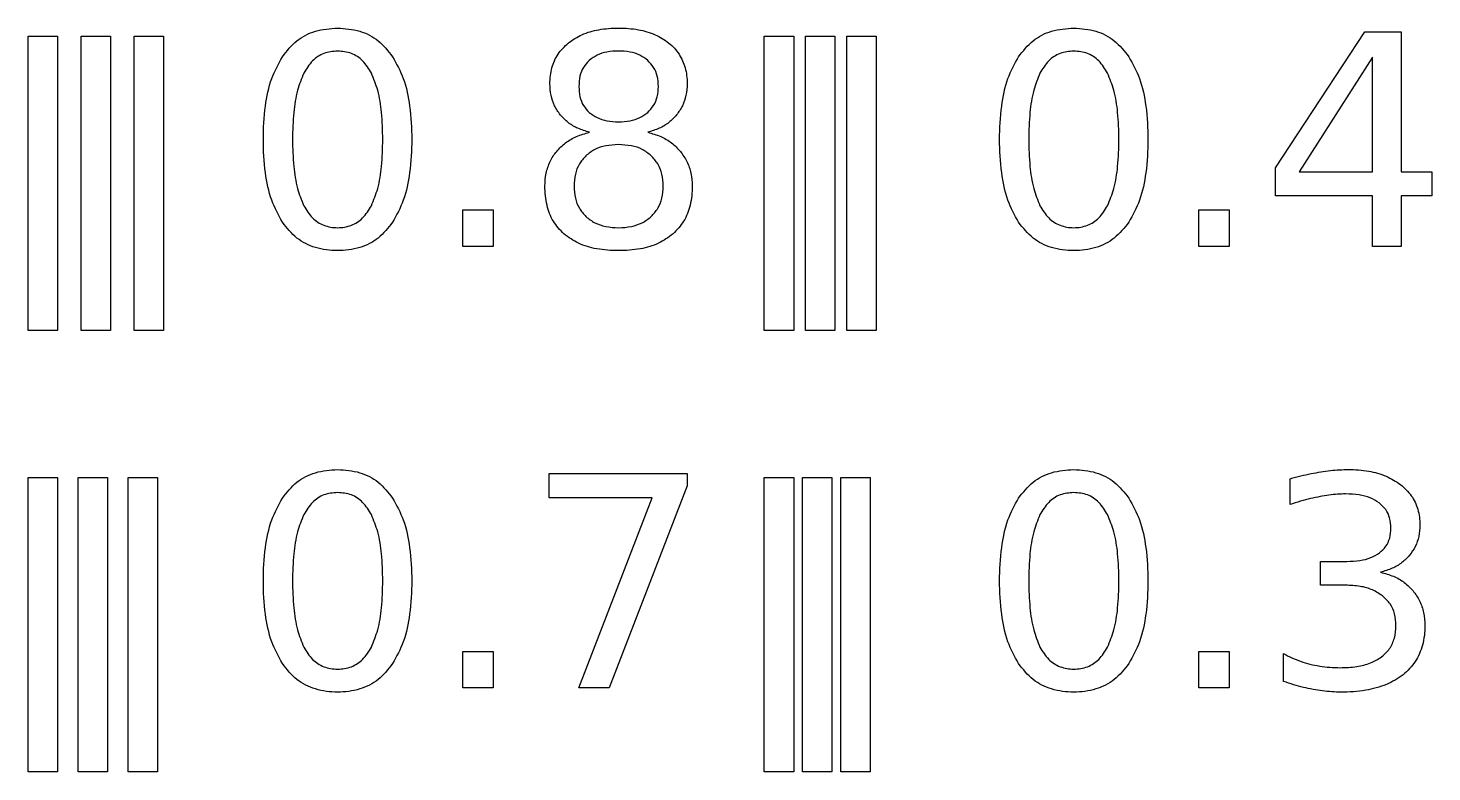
# Model space of a CAD drawing. Extents: x 1 to 50643, y 2 to 54380.
# Drawn here: x 44583 to 45935, y 20160 to 20876 of the extents above; entities that cross this region are included whole.
import ezdxf

# ---------------------------------------------------------------- set-up
doc = ezdxf.new("R2010")
doc.units = 0
doc.layers.add('Layer_1', color=7, linetype='CONTINUOUS')

msp = doc.modelspace()

# ---------------------------------------------------------------- linework, layer by layer
at = {"layer": 'Layer_1', "color": 7}
for points in [[(44583.411854, 20868.603736), (44611.758312, 20868.603736), (44611.758312, 20585.139125), (44583.411854, 20585.139125)], [(44634.435484, 20868.603736), (44662.781942, 20868.603736), (44662.781942, 20585.139125), (44634.435484, 20585.139125)], [(44685.459114, 20868.603736), (44713.805572, 20868.603736), (44713.805572, 20585.139125), (44685.459114, 20585.139125)], [(44881.340558, 20876.424391)], [(45292.073382, 20868.603736), (45320.41984, 20868.603736), (45320.41984, 20585.139125), (45292.073382, 20585.139125)], [(45331.758427, 20868.603736), (45360.104886, 20868.603736), (45360.104886, 20585.139125), (45331.758427, 20585.139125)], [(45371.443473, 20868.603736), (45399.789931, 20868.603736), (45399.789931, 20585.139125), (45371.443473, 20585.139125)], [(45590.002087, 20876.424391)], [(45870.144833, 20872.68731), (45905.301106, 20872.68731), (45905.301106, 20738.013936), (45934.782531, 20738.013936), (45934.782531, 20714.76098), (45905.301106, 20714.76098), (45905.301106, 20666.040491), (45877.480585, 20666.040491), (45877.480585, 20714.76098), (45784.191956, 20714.76098), (45784.191956, 20741.75102)], [(44881.340558, 20854.278718)], [(45590.002087, 20854.278718)], [(45877.480585, 20848.32707), (45806.891264, 20738.013936), (45877.480585, 20738.013936)], [(45113.593291, 20820.229746)], [(45123.835661, 20776.076813)], [(45151.794598, 20764.173513)], [(45001.896073, 20701.196756), (45031.100667, 20701.196756), (45031.100667, 20666.040491), (45001.896073, 20666.040491)], [(45710.557602, 20701.196756), (45739.762195, 20701.196756), (45739.762195, 20666.040491), (45710.557602, 20666.040491)], [(44881.340558, 20451.227474)], [(45084.942332, 20447.490393), (45217.816369, 20447.490393), (45217.816369, 20435.587093), (45142.797913, 20240.843575), (45113.593291, 20240.843575), (45184.18264, 20423.960616), (45084.942332, 20423.960616)], [(45590.002087, 20451.227474)], [(44583.411854, 20443.406819), (44611.758312, 20443.406819), (44611.758312, 20159.942208), (44583.411854, 20159.942208)], [(44631.600838, 20443.406819), (44659.947296, 20443.406819), (44659.947296, 20159.942208), (44631.600838, 20159.942208)], [(44679.789821, 20443.406819), (44708.13628, 20443.406819), (44708.13628, 20159.942208), (44679.789821, 20159.942208)], [(45292.073382, 20443.406819), (45320.41984, 20443.406819), (45320.41984, 20159.942208), (45292.073382, 20159.942208)], [(45328.923781, 20443.406819), (45357.270239, 20443.406819), (45357.270239, 20159.942208), (45328.923781, 20159.942208)], [(45365.774181, 20443.406819), (45394.120639, 20443.406819), (45394.120639, 20159.942208), (45365.774181, 20159.942208)], [(44881.340558, 20429.081802)], [(45590.002087, 20429.081802)], [(45885.370001, 20352.264)], [(45001.896073, 20275.999839), (45031.100667, 20275.999839), (45031.100667, 20240.843575), (45001.896073, 20240.843575)], [(45710.557602, 20275.999839), (45739.762195, 20275.999839), (45739.762195, 20240.843575), (45710.557602, 20240.843575)]]:
    msp.add_lwpolyline(points, close=True, dxfattribs=at)
for points in [[(45798.17141, 20417.455325), (45798.17141, 20442.369205)], [(45851.736244, 20339.80706), (45827.652836, 20339.80706), (45827.652836, 20362.783193), (45852.843542, 20362.783193)], [(45791.942928, 20247.072057), (45791.942928, 20274.062092)]]:
    msp.add_lwpolyline(points, dxfattribs=at)
for points, knots in [([(44828.190944, 20848.88071), (44832.536921, 20854.355713), (44841.052351, 20865.083338), (44860.233007, 20874.894868), (44874.125136, 20875.901538), (44881.340558, 20876.424391)], [0, 0, 0, 0, 20.799019, 40.753233, 62.317474, 62.317474, 62.317474, 62.317474]), ([(44881.340558, 20876.424391), (44888.551031, 20875.902705), (44902.424638, 20874.898933), (44921.56938, 20865.086804), (44930.033114, 20854.356087), (44934.351757, 20848.88071)], [0, 0, 0, 0, 21.549017, 41.462278, 62.209291, 62.209291, 62.209291, 62.209291]), ([(45103.350921, 20862.029704), (45107.646642, 20864.945902), (45116.616471, 20871.035171), (45133.450726, 20875.509831), (45151.802663, 20876.896049), (45170.22591, 20875.565441), (45186.882054, 20870.872397), (45200.450913, 20862.789791), (45210.637592, 20851.783302), (45216.702096, 20838.0315), (45218.27056, 20824.254643), (45217.134348, 20811.821012), (45213.824812, 20801.41019), (45209.742438, 20795.675929), (45207.712414, 20792.824478)], [0, 0, 0, 0, 15.481973, 32.327668, 51.433867, 70.601353, 87.447039, 102.876366, 117.399702, 131.710893, 147.198103, 158.46542, 169.028433, 179.476538, 179.476538, 179.476538, 179.476538]), ([(45536.852472, 20848.88071), (45541.198449, 20854.355713), (45549.713879, 20865.083338), (45568.894535, 20874.894868), (45582.786664, 20875.901538), (45590.002087, 20876.424391)], [0, 0, 0, 0, 20.799019, 40.753233, 62.317474, 62.317474, 62.317474, 62.317474]), ([(45590.002087, 20876.424391), (45597.212559, 20875.902705), (45611.086167, 20874.898933), (45630.230908, 20865.086804), (45638.694643, 20854.356087), (45643.013285, 20848.88071)], [0, 0, 0, 0, 21.549017, 41.462278, 62.209291, 62.209291, 62.209291, 62.209291]), ([(44881.340558, 20854.278718), (44876.830799, 20853.862713), (44867.965287, 20853.044908), (44856.118652, 20845.056593), (44851.341434, 20837.147649), (44848.8141, 20832.963509)], [0, 0, 0, 0, 13.421131, 26.383935, 40.945288, 40.945288, 40.945288, 40.945288]), ([(44913.867017, 20832.963509), (44911.362967, 20837.149515), (44906.624283, 20845.071145), (44894.756934, 20853.054955), (44885.870802, 20853.865496), (44881.340558, 20854.278718)], [0, 0, 0, 0, 14.525647, 27.488451, 40.970126, 40.970126, 40.970126, 40.970126]), ([(45095.738337, 20792.824478), (45093.735326, 20795.67809), (45089.702088, 20801.424086), (45086.447018, 20811.82583), (45085.31569, 20824.262951), (45086.918684, 20837.990248), (45092.840995, 20851.923991), (45099.830471, 20858.644651), (45103.350921, 20862.029704)], [0, 0, 0, 0, 10.406993, 20.955386, 32.221181, 47.70839, 62.019581, 76.542917, 76.542917, 76.542917, 76.542917]), ([(45179.891893, 20845.282039), (45177.436907, 20847.103292), (45172.330834, 20850.891276), (45162.512784, 20853.710609), (45151.768888, 20854.580873), (45141.011385, 20853.710849), (45131.143779, 20850.899256), (45126.018958, 20847.103933), (45123.558858, 20845.282039)], [0, 0, 0, 0, 9.106742, 18.940913, 30.10472, 41.345133, 51.223264, 60.342869, 60.342869, 60.342869, 60.342869]), ([(45590.002087, 20854.278718), (45585.492327, 20853.862713), (45576.626816, 20853.044908), (45564.78018, 20845.056593), (45560.002963, 20837.147649), (45557.475628, 20832.963509)], [0, 0, 0, 0, 13.421131, 26.383935, 40.945288, 40.945288, 40.945288, 40.945288]), ([(45622.528545, 20832.963509), (45620.024495, 20837.149515), (45615.285811, 20845.071145), (45603.418462, 20853.054955), (45594.53233, 20853.865496), (45590.002087, 20854.278718)], [0, 0, 0, 0, 14.525647, 27.488451, 40.970126, 40.970126, 40.970126, 40.970126]), ([(44828.190944, 20689.431866), (44824.465878, 20696.334045), (44816.403337, 20711.273138), (44811.077004, 20738.689468), (44809.295413, 20769.177052), (44811.076053, 20799.662816), (44816.390656, 20827.086861), (44824.465124, 20841.999525), (44828.190944, 20848.88071)], [0, 0, 0, 0, 23.414321, 50.678019, 82.791954, 114.967284, 142.230981, 165.589881, 165.589881, 165.589881, 165.589881]), ([(44934.351757, 20848.88071), (44938.105468, 20842.001402), (44946.235762, 20827.101266), (44951.596908, 20799.666873), (44953.390023, 20769.177054), (44951.595933, 20738.6854), (44946.223026, 20711.258809), (44938.104707, 20696.332176), (44934.351757, 20689.431866)], [0, 0, 0, 0, 23.392417, 50.666458, 82.842761, 114.957673, 142.231713, 165.679472, 165.679472, 165.679472, 165.679472]), ([(45123.558858, 20845.282039), (45121.559055, 20843.127967), (45117.506396, 20838.762674), (45114.144897, 20829.88883), (45113.783472, 20823.559971), (45113.593291, 20820.229746)], [0, 0, 0, 0, 8.754945, 17.742158, 27.723185, 27.723185, 27.723185, 27.723185]), ([(45179.891893, 20795.177455), (45181.951602, 20797.326654), (45186.110273, 20801.666013), (45189.485548, 20810.554662), (45190.475095, 20820.229746), (45189.485548, 20829.904831), (45186.110274, 20838.793481), (45181.951602, 20843.13284), (45179.891893, 20845.282039)], [0, 0, 0, 0, 8.853003, 17.87473, 27.859215, 37.843701, 46.865429, 55.718432, 55.718432, 55.718432, 55.718432]), ([(45536.852472, 20689.431866), (45533.127407, 20696.334045), (45525.064865, 20711.273138), (45519.738532, 20738.689468), (45517.956941, 20769.177052), (45519.737581, 20799.662816), (45525.052184, 20827.086861), (45533.126652, 20841.999525), (45536.852472, 20848.88071)], [0, 0, 0, 0, 23.414321, 50.678019, 82.791954, 114.967284, 142.230981, 165.589881, 165.589881, 165.589881, 165.589881]), ([(45643.013285, 20848.88071), (45646.766996, 20842.001402), (45654.89729, 20827.101266), (45660.258436, 20799.666873), (45662.051551, 20769.177054), (45660.257462, 20738.6854), (45654.884554, 20711.258809), (45646.766236, 20696.332176), (45643.013285, 20689.431866)], [0, 0, 0, 0, 23.392417, 50.666458, 82.842761, 114.957673, 142.231713, 165.679472, 165.679472, 165.679472, 165.679472]), ([(44848.8141, 20832.963509), (44846.603757, 20827.523491), (44841.677805, 20815.39991), (44838.710724, 20793.698457), (44837.639294, 20769.176993), (44838.710816, 20744.654169), (44841.688402, 20722.957732), (44846.604279, 20710.809868), (44848.8141, 20705.349071)], [0, 0, 0, 0, 17.557797, 39.129165, 65.193328, 91.19604, 112.767407, 130.383031, 130.383031, 130.383031, 130.383031]), ([(44913.867017, 20705.349071), (44916.104985, 20710.808366), (44921.080369, 20722.945309), (44924.100397, 20744.65147), (44925.184726, 20769.176996), (44924.100506, 20793.701137), (44921.091066, 20815.412422), (44916.105515, 20827.524999), (44913.867017, 20832.963509)], [0, 0, 0, 0, 17.641955, 39.221067, 65.224492, 91.289368, 112.868481, 130.452695, 130.452695, 130.452695, 130.452695]), ([(45557.475628, 20832.963509), (45555.265285, 20827.523491), (45550.339333, 20815.39991), (45547.372252, 20793.698457), (45546.300822, 20769.176993), (45547.372344, 20744.654169), (45550.34993, 20722.957732), (45555.265807, 20710.809868), (45557.475628, 20705.349071)], [0, 0, 0, 0, 17.557797, 39.129165, 65.193328, 91.19604, 112.767407, 130.383031, 130.383031, 130.383031, 130.383031]), ([(45622.528545, 20705.349071), (45624.766513, 20710.808366), (45629.741898, 20722.945309), (45632.761925, 20744.65147), (45633.846254, 20769.176996), (45632.762034, 20793.701137), (45629.752594, 20815.412422), (45624.767043, 20827.524999), (45622.528545, 20832.963509)], [0, 0, 0, 0, 17.641955, 39.221067, 65.224492, 91.289368, 112.868481, 130.452695, 130.452695, 130.452695, 130.452695]), ([(45113.593291, 20820.229746), (45113.783472, 20816.899521), (45114.144897, 20810.570663), (45117.506396, 20801.69682), (45121.559055, 20797.331528), (45123.558858, 20795.177455)], [0, 0, 0, 0, 9.981026, 18.968238, 27.723182, 27.723182, 27.723182, 27.723182]), ([(45123.835661, 20776.076813), (45120.073823, 20777.201401), (45112.824153, 20779.368664), (45103.099771, 20785.028254), (45098.16677, 20790.252614), (45095.738337, 20792.824478)], [0, 0, 0, 0, 11.759905, 22.663237, 33.23512, 33.23512, 33.23512, 33.23512]), ([(45123.558858, 20795.177455), (45126.018958, 20793.355562), (45131.143779, 20789.560238), (45141.011385, 20786.748645), (45151.768888, 20785.878622), (45162.512784, 20786.748885), (45172.330834, 20789.568218), (45177.436907, 20793.356202), (45179.891893, 20795.177455)], [0, 0, 0, 0, 9.119605, 18.997736, 30.238149, 41.401956, 51.236127, 60.342869, 60.342869, 60.342869, 60.342869]), ([(45207.712414, 20792.824478), (45205.315633, 20790.25306), (45200.449398, 20785.032255), (45190.815567, 20779.368473), (45183.62354, 20777.20128), (45179.891893, 20776.076813)], [0, 0, 0, 0, 10.505634, 21.329813, 33.002523, 33.002523, 33.002523, 33.002523]), ([(45099.198618, 20678.08221), (45095.514748, 20681.967975), (45088.005233, 20689.889053), (45082.086314, 20706.266658), (45080.439093, 20722.161176), (45081.655986, 20736.523641), (45085.511888, 20748.031813), (45091.946118, 20758.009355), (45100.649076, 20766.24221), (45111.451385, 20772.570738), (45119.602781, 20774.878455), (45123.835661, 20776.076813)], [0, 0, 0, 0, 15.914109, 32.440688, 51.022017, 63.603832, 75.392487, 87.055599, 98.858144, 111.036252, 124.191352, 124.191352, 124.191352, 124.191352]), ([(45179.891893, 20776.076813), (45184.110437, 20774.871425), (45192.225773, 20772.552584), (45203.118688, 20766.33337), (45208.610275, 20760.524883), (45211.311082, 20757.668222)], [0, 0, 0, 0, 13.140516, 25.278801, 37.025757, 37.025757, 37.025757, 37.025757]), ([(45151.794598, 20764.173513), (45147.658753, 20763.967894), (45139.836039, 20763.578976), (45128.834437, 20760.084548), (45123.140285, 20755.662901), (45120.375408, 20753.515907)], [0, 0, 0, 0, 12.405936, 23.46512, 33.903633, 33.903633, 33.903633, 33.903633]), ([(45183.213758, 20753.515907), (45180.47037, 20755.664118), (45174.806316, 20760.099359), (45163.792874, 20763.582506), (45155.950471, 20763.968805), (45151.794598, 20764.173513)], [0, 0, 0, 0, 10.387905, 21.44708, 33.914239, 33.914239, 33.914239, 33.914239]), ([(45211.311082, 20757.668222), (45213.590539, 20754.49466), (45218.173986, 20748.113379), (45221.905292, 20736.500282), (45223.163308, 20722.170746), (45221.491215, 20706.255958), (45215.520317, 20689.873852), (45207.963221, 20681.965694), (45204.252133, 20678.08221)], [0, 0, 0, 0, 11.663121, 23.451779, 36.033594, 54.61661, 71.16025, 87.123525, 87.123525, 87.123525, 87.123525]), ([(45120.375408, 20753.515907), (45118.090051, 20750.968403), (45113.451263, 20745.797513), (45109.747632, 20735.433714), (45108.64609, 20724.172892), (45109.747632, 20712.91207), (45113.451263, 20702.54827), (45118.090051, 20697.377379), (45120.375408, 20694.829875)], [0, 0, 0, 0, 10.183834, 20.671009, 32.304523, 43.938038, 54.425214, 64.609049, 64.609049, 64.609049, 64.609049]), ([(45183.213758, 20694.829875), (45185.524814, 20697.396756), (45190.197314, 20702.586487), (45193.965805, 20712.944105), (45195.087038, 20724.193593), (45193.970041, 20735.441338), (45190.212547, 20745.812857), (45185.526175, 20750.970801), (45183.213758, 20753.515907)], [0, 0, 0, 0, 10.279767, 20.783672, 32.357722, 43.992913, 54.496817, 64.728431, 64.728431, 64.728431, 64.728431]), ([(44848.8141, 20705.349071), (44851.343695, 20701.172713), (44856.130486, 20693.26973), (44867.977362, 20685.576359), (44881.360796, 20683.458963), (44894.744871, 20685.567134), (44906.61235, 20693.25518), (44911.360678, 20701.170879), (44913.867017, 20705.349071)], [0, 0, 0, 0, 14.498889, 27.436463, 40.854888, 54.33387, 67.271444, 81.734472, 81.734472, 81.734472, 81.734472]), ([(45557.475628, 20705.349071), (45560.005223, 20701.172713), (45564.792014, 20693.26973), (45576.63889, 20685.576359), (45590.022324, 20683.458963), (45603.406399, 20685.567134), (45615.273879, 20693.25518), (45620.022206, 20701.170879), (45622.528545, 20705.349071)], [0, 0, 0, 0, 14.498889, 27.436463, 40.854888, 54.33387, 67.271444, 81.734472, 81.734472, 81.734472, 81.734472]), ([(45120.375408, 20694.829875), (45123.140285, 20692.67675), (45128.834437, 20688.242477), (45139.836039, 20684.851171), (45151.794597, 20683.81334), (45163.753151, 20684.85117), (45174.754745, 20688.242476), (45180.448887, 20692.67675), (45183.213758, 20694.829875)], [0, 0, 0, 0, 10.438512, 21.497696, 33.903632, 46.309565, 57.36874, 67.807239, 67.807239, 67.807239, 67.807239]), ([(44934.351757, 20689.431866), (44930.030592, 20683.963828), (44921.554992, 20673.238734), (44902.414462, 20663.763097), (44881.335345, 20661.122762), (44860.243207, 20663.767783), (44841.066701, 20673.24203), (44832.53943, 20683.964128), (44828.190944, 20689.431866)], [0, 0, 0, 0, 20.690361, 40.582391, 62.129229, 83.691293, 103.624319, 124.366828, 124.366828, 124.366828, 124.366828]), ([(45204.252133, 20678.08221), (45199.748356, 20674.824578), (45190.270289, 20667.968985), (45171.943129, 20663.028277), (45151.789691, 20661.489626), (45131.620382, 20663.030491), (45113.255158, 20667.975786), (45103.728868, 20674.825034), (45099.198618, 20678.08221)], [0, 0, 0, 0, 16.556826, 34.843359, 55.941913, 77.055807, 95.386472, 112.008137, 112.008137, 112.008137, 112.008137]), ([(45643.013285, 20689.431866), (45638.69212, 20683.963828), (45630.21652, 20673.238734), (45611.075991, 20663.763097), (45589.996874, 20661.122762), (45568.904735, 20663.767783), (45549.72823, 20673.24203), (45541.200958, 20683.964128), (45536.852472, 20689.431866)], [0, 0, 0, 0, 20.690361, 40.582391, 62.129229, 83.691293, 103.624319, 124.366828, 124.366828, 124.366828, 124.366828]), ([(44828.190944, 20423.683793), (44832.536921, 20429.158797), (44841.052351, 20439.886422), (44860.233007, 20449.697951), (44874.125136, 20450.704621), (44881.340558, 20451.227474)], [0, 0, 0, 0, 20.799019, 40.753233, 62.317474, 62.317474, 62.317474, 62.317474]), ([(44881.340558, 20451.227474), (44888.551031, 20450.705788), (44902.424638, 20449.702016), (44921.56938, 20439.889887), (44930.033114, 20429.15917), (44934.351757, 20423.683793)], [0, 0, 0, 0, 21.549017, 41.462278, 62.209291, 62.209291, 62.209291, 62.209291]), ([(45536.852472, 20423.683793), (45541.198449, 20429.158797), (45549.713879, 20439.886422), (45568.894535, 20449.697951), (45582.786664, 20450.704621), (45590.002087, 20451.227474)], [0, 0, 0, 0, 20.799019, 40.753233, 62.317474, 62.317474, 62.317474, 62.317474]), ([(45590.002087, 20451.227474), (45597.212559, 20450.705788), (45611.086167, 20449.702016), (45630.230908, 20439.889887), (45638.694643, 20429.15917), (45643.013285, 20423.683793)], [0, 0, 0, 0, 21.549017, 41.462278, 62.209291, 62.209291, 62.209291, 62.209291]), ([(45798.17141, 20442.369205), (45801.625491, 20443.295394), (45808.351986, 20445.09906), (45818.276458, 20447.334713), (45824.772145, 20448.463977), (45827.929667, 20449.012907)], [0, 0, 0, 0, 10.72785, 20.891471, 30.50509, 30.50509, 30.50509, 30.50509]), ([(45827.929667, 20449.012907), (45830.97083, 20449.455115), (45836.914404, 20450.319356), (45845.694533, 20451.047204), (45858.032625, 20451.43601), (45873.254842, 20450.296661), (45890.722056, 20445.79769), (45900.116022, 20439.639685), (45904.609055, 20436.694377)], [0, 0, 0, 0, 9.217565, 18.014584, 26.415084, 46.22756, 63.706111, 79.729942, 79.729942, 79.729942, 79.729942]), ([(45904.609055, 20436.694377), (45908.314508, 20433.3311), (45915.607183, 20426.71186), (45921.936514, 20412.793719), (45923.622987, 20399.161633), (45922.490609, 20386.971383), (45919.273692, 20376.894201), (45915.303451, 20371.352513), (45913.328909, 20368.596435)], [0, 0, 0, 0, 14.879505, 29.284244, 44.70919, 55.621488, 65.848992, 75.968067, 75.968067, 75.968067, 75.968067]), ([(44828.190944, 20264.23495), (44824.465878, 20271.137128), (44816.403337, 20286.076221), (44811.077004, 20313.492551), (44809.295413, 20343.980135), (44811.076053, 20374.465899), (44816.390656, 20401.889944), (44824.465124, 20416.802609), (44828.190944, 20423.683793)], [0, 0, 0, 0, 23.414321, 50.678019, 82.791954, 114.967284, 142.230981, 165.589881, 165.589881, 165.589881, 165.589881]), ([(44881.340558, 20429.081802), (44876.830799, 20428.665796), (44867.965287, 20427.847991), (44856.118652, 20419.859676), (44851.341434, 20411.950732), (44848.8141, 20407.766592)], [0, 0, 0, 0, 13.421131, 26.383935, 40.945288, 40.945288, 40.945288, 40.945288]), ([(44913.867017, 20407.766592), (44911.362967, 20411.952598), (44906.624283, 20419.874229), (44894.756934, 20427.858038), (44885.870802, 20428.668579), (44881.340558, 20429.081802)], [0, 0, 0, 0, 14.525647, 27.488451, 40.970126, 40.970126, 40.970126, 40.970126]), ([(44934.351757, 20423.683793), (44938.105468, 20416.804485), (44946.235762, 20401.904349), (44951.596908, 20374.469956), (44953.390023, 20343.980137), (44951.595933, 20313.488483), (44946.223026, 20286.061892), (44938.104707, 20271.135259), (44934.351757, 20264.23495)], [0, 0, 0, 0, 23.392417, 50.666458, 82.842761, 114.957673, 142.231713, 165.679472, 165.679472, 165.679472, 165.679472]), ([(45536.852472, 20264.23495), (45533.127407, 20271.137128), (45525.064865, 20286.076221), (45519.738532, 20313.492551), (45517.956941, 20343.980135), (45519.737581, 20374.465899), (45525.052184, 20401.889944), (45533.126652, 20416.802609), (45536.852472, 20423.683793)], [0, 0, 0, 0, 23.414321, 50.678019, 82.791954, 114.967284, 142.230981, 165.589881, 165.589881, 165.589881, 165.589881]), ([(45590.002087, 20429.081802), (45585.492327, 20428.665796), (45576.626816, 20427.847991), (45564.78018, 20419.859676), (45560.002963, 20411.950732), (45557.475628, 20407.766592)], [0, 0, 0, 0, 13.421131, 26.383935, 40.945288, 40.945288, 40.945288, 40.945288]), ([(45622.528545, 20407.766592), (45620.024495, 20411.952598), (45615.285811, 20419.874229), (45603.418462, 20427.858038), (45594.53233, 20428.668579), (45590.002087, 20429.081802)], [0, 0, 0, 0, 14.525647, 27.488451, 40.970126, 40.970126, 40.970126, 40.970126]), ([(45643.013285, 20423.683793), (45646.766996, 20416.804485), (45654.89729, 20401.904349), (45660.258436, 20374.469956), (45662.051551, 20343.980137), (45660.257462, 20313.488483), (45654.884554, 20286.061892), (45646.766236, 20271.135259), (45643.013285, 20264.23495)], [0, 0, 0, 0, 23.392417, 50.666458, 82.842761, 114.957673, 142.231713, 165.679472, 165.679472, 165.679472, 165.679472]), ([(45883.985899, 20419.116249), (45881.200289, 20420.861773), (45875.253832, 20424.587953), (45864.077912, 20427.160857), (45853.445698, 20427.86507), (45843.750989, 20427.49756), (45835.525036, 20426.653765), (45826.894375, 20425.251279), (45817.792868, 20423.252427), (45808.139027, 20420.668178), (45801.571461, 20418.55126), (45798.17141, 20417.455325)], [0, 0, 0, 0, 9.803387, 20.927343, 33.896139, 41.744274, 49.998505, 58.690853, 67.960475, 77.943209, 88.658803, 88.658803, 88.658803, 88.658803]), ([(44848.8141, 20407.766592), (44846.603757, 20402.326574), (44841.677805, 20390.202993), (44838.710724, 20368.50154), (44837.639294, 20343.980076), (44838.710816, 20319.457252), (44841.688402, 20297.760815), (44846.604279, 20285.612951), (44848.8141, 20280.152154)], [0, 0, 0, 0, 17.557797, 39.129165, 65.193328, 91.19604, 112.767407, 130.383031, 130.383031, 130.383031, 130.383031]), ([(44913.867017, 20280.152154), (44916.104985, 20285.611449), (44921.080369, 20297.748392), (44924.100397, 20319.454554), (44925.184726, 20343.98008), (44924.100506, 20368.50422), (44921.091066, 20390.215505), (44916.105515, 20402.328082), (44913.867017, 20407.766592)], [0, 0, 0, 0, 17.641955, 39.221067, 65.224492, 91.289368, 112.868481, 130.452695, 130.452695, 130.452695, 130.452695]), ([(45557.475628, 20407.766592), (45555.265285, 20402.326574), (45550.339333, 20390.202993), (45547.372252, 20368.50154), (45546.300822, 20343.980076), (45547.372344, 20319.457252), (45550.34993, 20297.760815), (45555.265807, 20285.612951), (45557.475628, 20280.152154)], [0, 0, 0, 0, 17.557797, 39.129165, 65.193328, 91.19604, 112.767407, 130.383031, 130.383031, 130.383031, 130.383031]), ([(45622.528545, 20280.152154), (45624.766513, 20285.611449), (45629.741898, 20297.748392), (45632.761925, 20319.454554), (45633.846254, 20343.98008), (45632.762034, 20368.50422), (45629.752594, 20390.215505), (45624.767043, 20402.328082), (45622.528545, 20407.766592)], [0, 0, 0, 0, 17.641955, 39.221067, 65.224492, 91.289368, 112.868481, 130.452695, 130.452695, 130.452695, 130.452695]), ([(45884.401118, 20370.949412), (45886.593049, 20372.931189), (45890.96563, 20376.884545), (45894.649675, 20385.416852), (45895.701627, 20394.839128), (45894.62394, 20404.338983), (45890.792216, 20413.083043), (45886.260415, 20417.100089), (45883.985899, 20419.116249)], [0, 0, 0, 0, 8.777708, 17.51025, 27.122284, 36.98425, 45.942398, 54.968924, 54.968924, 54.968924, 54.968924]), ([(45852.843542, 20362.783193), (45857.074434, 20362.941163), (45864.923797, 20363.234235), (45875.843796, 20365.73995), (45881.677335, 20369.291247), (45884.401118, 20370.949412)], [0, 0, 0, 0, 12.704687, 23.570371, 33.087447, 33.087447, 33.087447, 33.087447]), ([(45913.328909, 20368.596435), (45910.940745, 20366.125253), (45906.042765, 20361.057009), (45896.365993, 20355.576207), (45889.143478, 20353.400645), (45885.370001, 20352.264)], [0, 0, 0, 0, 10.270095, 21.063349, 32.871886, 32.871886, 32.871886, 32.871886]), ([(45885.370001, 20352.264), (45889.561084, 20351.143827), (45897.625234, 20348.988478), (45908.48273, 20342.949932), (45913.955452, 20337.227384), (45916.650746, 20334.409052)], [0, 0, 0, 0, 12.991746, 24.99769, 36.648595, 36.648595, 36.648595, 36.648595]), ([(45887.307736, 20329.426274), (45884.192687, 20331.526669), (45877.645083, 20335.941545), (45865.279421, 20339.231077), (45856.45029, 20339.606575), (45851.736244, 20339.80706)], [0, 0, 0, 0, 11.209236, 23.560987, 37.710564, 37.710564, 37.710564, 37.710564]), ([(45916.650746, 20334.409052), (45918.931662, 20331.257176), (45923.528311, 20324.905314), (45927.2469, 20313.278516), (45928.525339, 20298.807295), (45926.694275, 20282.400443), (45919.491812, 20265.733165), (45907.190136, 20252.590462), (45890.59484, 20243.200507), (45870.070671, 20237.815688), (45852.221656, 20236.590643), (45838.323878, 20237.03123), (45829.350493, 20237.896843), (45823.356453, 20238.933713), (45820.317083, 20239.459474)], [0, 0, 0, 0, 11.611419, 23.400078, 36.0431, 55.042035, 72.309041, 89.571002, 108.074529, 128.77269, 152.713227, 161.4841, 170.47747, 179.72865, 179.72865, 179.72865, 179.72865]), ([(45886.338854, 20270.740241), (45889.115498, 20273.229165), (45894.667154, 20278.205551), (45899.313318, 20289.036409), (45900.621103, 20300.62351), (45899.362742, 20311.999277), (45895.02102, 20322.173488), (45889.886636, 20327.001339), (45887.307736, 20329.426274)], [0, 0, 0, 0, 11.072033, 22.137565, 34.383875, 45.762264, 56.190106, 66.713497, 66.713497, 66.713497, 66.713497]), ([(44848.8141, 20280.152154), (44851.343695, 20275.975796), (44856.130486, 20268.072813), (44867.977362, 20260.379442), (44881.360796, 20258.262046), (44894.744871, 20260.370217), (44906.61235, 20268.058264), (44911.360678, 20275.973962), (44913.867017, 20280.152154)], [0, 0, 0, 0, 14.498889, 27.436463, 40.854888, 54.33387, 67.271444, 81.734472, 81.734472, 81.734472, 81.734472]), ([(45557.475628, 20280.152154), (45560.005223, 20275.975796), (45564.792014, 20268.072813), (45576.63889, 20260.379442), (45590.022324, 20258.262046), (45603.406399, 20260.370217), (45615.273879, 20268.058264), (45620.022206, 20275.973962), (45622.528545, 20280.152154)], [0, 0, 0, 0, 14.498889, 27.436463, 40.854888, 54.33387, 67.271444, 81.734472, 81.734472, 81.734472, 81.734472]), ([(45791.942928, 20274.062092), (45794.581902, 20272.622733), (45799.900615, 20269.721783), (45808.457413, 20266.344655), (45817.437348, 20263.669362), (45826.805077, 20261.757516), (45836.479528, 20260.607669), (45848.424842, 20260.150256), (45861.694875, 20261.007768), (45875.551008, 20264.088756), (45882.910869, 20268.626641), (45886.338854, 20270.740241)], [0, 0, 0, 0, 9.010808, 18.160803, 27.532269, 37.093292, 46.804629, 56.731499, 72.905179, 86.680393, 98.690244, 98.690244, 98.690244, 98.690244]), ([(44934.351757, 20264.23495), (44930.030592, 20258.766911), (44921.554992, 20248.041817), (44902.414462, 20238.56618), (44881.335345, 20235.925845), (44860.243207, 20238.570866), (44841.066701, 20248.045113), (44832.53943, 20258.767211), (44828.190944, 20264.23495)], [0, 0, 0, 0, 20.690361, 40.582391, 62.129229, 83.691293, 103.624319, 124.366828, 124.366828, 124.366828, 124.366828]), ([(45643.013285, 20264.23495), (45638.69212, 20258.766911), (45630.21652, 20248.041817), (45611.075991, 20238.56618), (45589.996874, 20235.925845), (45568.904735, 20238.570866), (45549.72823, 20248.045113), (45541.200958, 20258.767211), (45536.852472, 20264.23495)], [0, 0, 0, 0, 20.690361, 40.582391, 62.129229, 83.691293, 103.624319, 124.366828, 124.366828, 124.366828, 124.366828]), ([(45820.317083, 20239.459474), (45817.228685, 20240.077038), (45810.938878, 20241.334765), (45801.468285, 20243.893658), (45795.157271, 20245.999503), (45791.942928, 20247.072057)], [0, 0, 0, 0, 9.44686, 19.239398, 29.404051, 29.404051, 29.404051, 29.404051])]:
    msp.add_open_spline(points, degree=3, knots=knots, dxfattribs=at)

doc.saveas('drawing.dxf')
